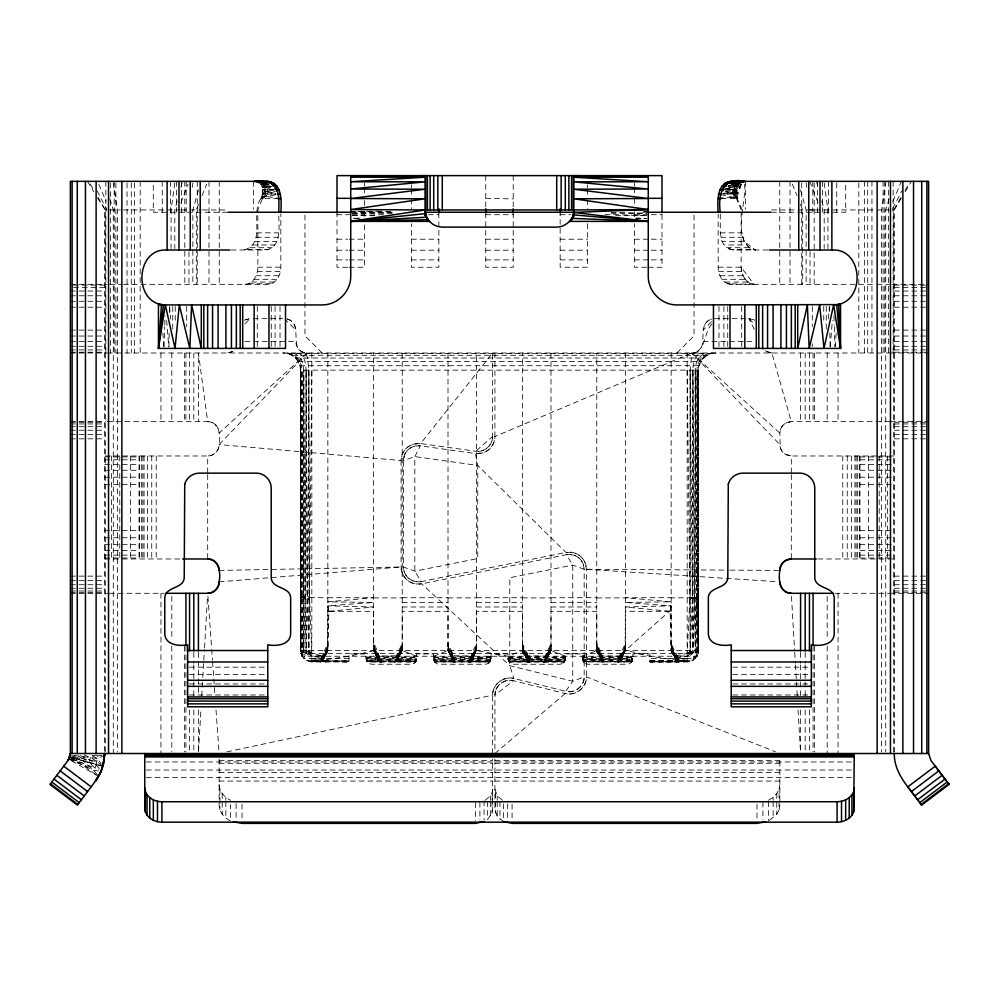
<?xml version="1.0" encoding="UTF-8"?>
<svg xmlns="http://www.w3.org/2000/svg" width="999" height="999" viewBox="0 0 999 999"><rect width="100%" height="100%" fill="white"/><g stroke="black" fill="none" stroke-linecap="round" stroke-linejoin="round"><path stroke-width="0.75" stroke-dasharray="5 3.75" d="M715.771 352.997C706.593 352.934 698.551 360.976 698.613 370.154L698.226 651.286L695.254 652.622L687.175 653.483L311.825 653.483L301.91 651.997L301.91 370.154C302.023 361.85 295.866 353.134 287.05 352.997M402.222 352.997L402.222 650.411L397.452 660.064L394.88 661.688L397.352 653.483L402.222 643.731L402.222 647.077L396.978 659.802L394.38 661.962L397.165 660.489L402.222 650.536L402.222 611.313L448.002 611.313L448.014 650.536L450.574 655.681L473.351 656.056L476.61 650.162L476.61 352.997M401.723 646.902C399.875 648.601 395.966 661.9 396.116 661.5C399.525 656.318 403.584 650.324 402.222 643.731M448.002 352.997L448.002 650.424L453.084 659.415L470.954 659.577L472.564 658.603L469.755 660.888L471.715 660.077L471.078 660.988L476.61 650.162L471.84 660.064L468.768 661.962L470.566 661.45L472.177 659.39L469.255 661.688L471.241 655.806C477.01 653.596 471.89 661.251 468.768 661.962L471.303 660.851L476.511 650.624L476.61 611.313L522.39 611.313L522.39 650.536L528.021 661.138L530.232 661.962L527.522 660.626L522.39 650.424L522.39 352.997M471.303 660.851C467.544 664.01 474.388 655.669 471.74 653.483L474.575 654.27L476.511 650.624L476.61 643.731L471.74 653.483L471.665 657.954L469.705 661.837L471.84 660.064L490.909 656.243M550.998 352.997L550.998 650.162L545.679 660.851L543.643 661.688L546.116 653.483L550.998 643.731L550.998 647.077C544.842 658.865 547.564 661.063 543.144 661.962L546.216 660.064L550.986 650.536L550.998 611.313L596.765 611.313L596.778 650.536L602.072 660.851L604.607 661.962L602.534 661.151L601.123 659.24L603.696 661.837L602.185 661.9L598.713 649.787L596.765 646.203L596.778 650.536L601.535 660.064L604.607 661.962L602.185 661.9L604.607 661.962M625.374 643.731L625.362 650.536L620.479 660.077L617.532 661.962L620.129 659.802L625.374 647.077L625.374 643.731L620.504 653.483L618.031 661.688L620.604 660.064L625.362 650.536L671.153 609.715L671.153 650.524L677.372 661.525L687.175 661.575L676.785 661.138L671.153 650.524L670.117 611.313L671.153 605.856L625.374 602.422L671.153 601.835L625.374 597.714L671.153 597.714M671.153 352.997L671.153 650.524L674.425 657.08L676.261 657.954L687.175 656.243L690.134 653.383L690.134 370.154L691.433 358.017L692.357 355.294L694.567 352.997M327.847 352.997L327.834 650.536L321.803 661.45L320.005 661.962L323.414 659.39L321.141 661.638L311.825 661.575L349.013 661.85L311.825 661.962L306.106 660.426L301.91 656.243L303.733 652.622L303.733 370.154C303.758 362.849 299.875 353.571 291.596 352.997M327.335 646.902L320.941 661.837L321.803 661.45L323.801 658.603L322.19 659.577L311.825 660.426L320.492 661.688L322.977 653.483L327.847 643.731L327.834 650.536L322.54 660.851L320.941 661.837L322.54 660.851L349.013 660.963M375.424 654.133L373.713 650.611L373.626 646.203L379.732 661.9L381.468 661.962L379.258 661.138L373.614 649.862L378.758 660.626L381.468 661.962L378.933 660.851L373.626 650.424L373.626 352.997M416.533 656.243L402.222 650.536L402.222 647.077L400.836 648.676M469.68 661.837L470.492 661.837C471.266 659.64 476.973 651.573 476.61 647.077L476.61 643.731M545.841 660.589L550.986 650.536L550.998 647.077L544.867 660.951L543.144 661.962L545.491 660.951L546.952 658.603L544.093 661.837L546.615 659.103M582.467 656.243L596.778 650.536L596.765 643.731L601.635 653.483L604.12 661.688L601.91 660.626L596.765 650.199L596.765 352.997M671.153 650.199L675.037 658.291L676.81 659.577L687.175 658.616L692.894 653.084L692.894 370.154C693.206 363.961 694.218 354.645 701.473 352.997M322.427 660.963L325.811 661.837L322.427 660.963L349.013 661.962L349.013 653.958L366.183 653.958C365.259 658.129 366.521 664.285 371.903 664.248L410.814 664.248C416.196 664.285 417.47 658.116 416.533 653.958L433.703 653.958C432.779 658.104 434.016 664.298 439.423 664.248L485.189 664.248C490.571 664.285 491.858 658.116 490.909 653.958L508.079 653.958C507.167 658.129 508.416 664.285 513.798 664.248L559.577 664.248C564.959 664.285 566.233 658.116 565.297 653.958L582.467 653.958C581.543 658.129 582.792 664.285 588.186 664.248L627.085 664.248C632.467 664.285 633.753 658.116 632.817 653.958L649.974 653.958L649.974 661.962L687.175 661.962L692.894 660.426L695.254 652.622L694.58 598.651L695.254 370.154C695.242 362.849 699.113 353.571 707.392 352.997M649.974 660.426L692.894 660.426L695.254 658.616L697.077 651.997L696.415 598.139L697.077 370.154C696.965 361.85 703.134 353.134 711.95 352.997M692.894 660.426L697.077 651.997L697.739 596.977L698.388 596.69L697.077 597.877L695.254 596.403L692.894 598.963L690.134 596.403L689.822 597.864L690.134 599.263L692.344 597.739L698.613 596.403M349.013 658.616L303.733 658.616L306.106 653.084L305.12 598.801L306.106 370.154C305.781 363.961 304.77 354.645 297.527 352.997M697.739 597.539L698.226 651.286L698.388 596.977L698.613 650.524L697.077 656.243L301.91 656.243L300.387 650.524L300.699 597.09L300.774 651.286L301.91 651.997L303.147 598.326M323.801 658.603L322.028 659.989L311.825 658.616L306.106 653.084L307.467 599.138L308.866 370.154L307.567 358.017L306.643 355.294L304.42 352.997M400.549 650.436L398.239 653.858L395.954 661.001L402.222 650.536L402.222 649.075L398.014 655.531L396.865 655.806L376.873 656.056L374.076 650.199M530.232 661.962L527.697 660.851L527.797 661.9L530.232 661.962L527.522 660.626L522.477 650.611L508.079 656.243L476.598 650.536L476.024 648.95L470.841 661.151M565.297 656.243L550.986 650.536L550.412 648.95M311.825 660.426L320.991 660.888L325.462 655.294L327.847 650.162L323.364 657.891L311.825 656.243L308.866 653.383L311.825 370.154M322.315 660.988L327.597 649.75L327.834 650.536L321.803 661.45L327.847 647.077L326.448 648.676M402.222 650.536C399.7 650.124 399.188 660.077 395.292 661.837L396.116 661.837L395.292 661.837M476.598 650.536L476.361 649.75L472.24 656.043M562.887 663.199L564.148 661.962L564.148 657.817L565.297 658.528L564.472 661.488L544.055 661.837L545.579 660.963L550.998 649.762L547.814 654.133L545.541 660.601L544.143 660.888L548.051 656.405L546.528 659.215M625.374 352.997L625.362 650.536L620.067 660.851L617.532 661.962L620.604 660.064L632.817 656.243M168.931 346.865L169.131 332.892M169.405 312.699L169.493 306.481M301.648 597.752L303.733 596.403L306.106 598.963L308.866 596.403L309.603 597.877L308.866 599.263L306.106 596.403L303.733 598.488L301.91 596.403L300.699 596.753L301.648 597.752L300.774 651.286L300.387 370.154C300.437 360.976 292.407 352.934 283.216 352.997M696.415 598.139L695.254 652.622L695.254 370.154L696.415 596.403M245.105 284.328C253.521 283.878 257.904 274.7 257.854 267.17L257.854 209.952L262.45 198.514L265.484 194.068L265.509 189.922L273.177 189.897M550.986 650.536L548.951 654.27L546.116 653.483L546.628 656.043L544.717 661.001L543.643 661.688M305.12 598.801L303.733 652.622L303.733 370.154L305.12 596.403M327.847 597.714L373.626 597.714L327.847 601.835L373.626 602.422L327.847 605.856L328.871 611.313L327.834 650.536L325.811 654.27L322.977 653.483L323.439 655.494L325.462 655.294M678.995 661.962L676.66 660.951L671.153 649.288L677.647 661.525L678.995 661.962L676.023 653.483L671.153 643.731L672.502 648.925M694.58 598.651L692.894 653.084L692.894 370.154L694.58 596.403M164.023 346.865L164.698 326.673M164.748 325.125L165.047 315.809M379.732 661.688C380.619 662.012 373.976 655.931 379.483 657.879L379.283 659.577L380.494 661.788L379.732 661.837L380.557 661.837L378.396 660.064L373.626 650.536L373.626 643.731C374.363 642.369 384.902 669.318 377.972 659.24C382.667 667.195 375.124 646.778 374.475 647.926L373.626 648.189L374.088 650.199L373.626 649.288L377.984 656.043L380.119 661.525L381.468 661.962M453.421 661.837L454.932 661.837L453.421 660.963L448.002 649.288L452.772 660.064L455.844 661.962L452.747 660.014L455.844 661.962L453.421 661.9L448.002 646.203C447.315 648.988 448.551 656.705 452.872 653.483L448.002 643.731C446.516 647.602 458.828 660.876 453.421 661.9L455.844 661.962M547.452 657.592L546.266 658.528L545.629 655.806L548.601 655.294L547.464 656.093L527.759 655.806L527.497 657.954L522.39 648.189L522.39 650.536L522.39 648.189L523.239 647.914L526.373 653.858L529.095 661.738L529.732 661.688L527.26 653.483L522.39 643.731L522.39 650.536L526.036 657.517L528.246 657.879C526.323 662.961 523.963 650.312 522.889 649.188L522.39 650.536C521.266 653.533 531.018 662.162 527.797 661.9L529.258 661.788L522.39 649.288L529.233 660.888M603.621 660.888L602.797 660.764L596.765 648.189C595.054 648.463 606.493 668.006 602.422 659.577L602.634 657.879L600.324 657.442L596.765 648.189L597.627 647.926L600.749 653.858L603.671 661.837L601.123 659.24M472.939 655.619L471.253 660.426L476.148 650.674M692.344 599.038L690.134 653.383L690.134 370.154L692.344 596.403M617.532 661.962L619.255 660.951L621.153 655.531L625.374 649.762L619.33 661.45L620.941 659.39L619.842 660.988M649.974 661.962L678.084 661.837L677.509 659.602L687.175 660.426L677.185 661.45L671.153 650.424L674.4 656.056L687.175 653.483L689.822 599.275M377.51 658.291L379.283 659.577L397.14 659.415L399.026 656.693L399.051 654.133L402.222 649.762L396.116 661.5L415.709 661.488L416.533 658.528L415.384 657.817L415.384 661.962L414.123 663.199M198.501 751.96L200.936 709.964M201.748 695.966L202.735 678.858M202.834 677.297L203.734 661.738M203.821 660.189L204.445 649.3M204.545 647.739L207.517 596.415M259.078 182.655C263.898 186.463 263.062 193.431 261.051 198.514C249.812 213.049 266.958 244.543 243.494 250M720.291 214.111L720.291 232.842L722.052 241.421L744.118 241.421L755.506 250C729.62 243.519 747.751 199.675 744.355 182.854M828.446 318.906L829.357 306.481M835.127 346.865L836.175 332.892M830.206 346.865L832.342 320.467M260.439 182.293C265.622 185.989 264.435 193.369 262.45 198.514L268.456 193.756M547.315 655.619L545.329 659.577L528.046 659.577L526.373 653.858L522.39 646.203L523.064 649.15M374.126 649.2L377.185 657.442L373.801 650.212L374.313 650.661L349.013 656.243L323.077 660.064C319.193 664.285 324.937 658.079 325.212 655.506M471.84 659.502L471.565 660.451L472.177 659.39M545.229 661.151L547.165 658.004M101.91 755.456L97.765 755.793L96.266 764.447L90.26 760.189L79.883 755.444M107.368 421.653L207.692 421.653C219.268 421.653 220.891 435.876 219.131 444.543C219.206 450.649 213.798 456.043 207.692 455.981L104.695 455.981M710.301 319.518C695.366 325.736 711.713 351.998 691.745 352.997L494.917 436.526C495.017 446.603 485.339 455.02 475.374 453.534L420.304 445.829L415.559 445.929A14.873 14.873 0 0 0 406.793 451.073L404.907 453.983L403.371 460.564L403.371 566.982L404.183 571.84A14.848 14.848 0 0 0 414.198 581.306L421.178 581.568L565.921 552.447L571.59 552.26A17.158 17.158 0 0 1 582.255 558.016L584.565 561.438L586.463 569.268L586.463 676.835C586.738 687.574 575.561 696.328 565.184 693.506L513.361 680.706C504.395 678.259 494.705 685.826 494.917 695.154L494.917 751.972M123.401 284.328L268.069 284.328C276.486 283.878 280.881 274.7 280.831 267.17L280.831 214.111M231.044 250L265.559 250C282.13 247.839 278.896 225.612 278.709 214.111M396.728 659.552L395.329 661.837L397.789 659.39L394.38 661.962L395.579 661.588L397.277 657.954L396.865 655.806L397.677 656.018L397.739 657.891L395.866 659.602L398.027 658.766M472.127 657.891L472.627 653.858L476.098 646.902L472.639 657.717L470.741 657.879L471.441 658.628L473.076 657.592L472.402 658.766M624.487 648.851L624.862 646.902L621.39 653.858L620.891 657.891L618.468 661.837L620.067 660.851L619.33 661.45M323.551 658.865L323.614 658.316C327.148 652.734 321.016 663.249 323.414 659.39L323.052 659.952M397.927 658.865L399.288 656.405L396.366 657.879L396.89 658.653M378.983 655.806C379.245 661.375 377.61 660.589 380.469 660.888M621.528 656.093L602.135 655.806L602.684 661.35M450.049 650.299C451.823 652.135 455.894 668.094 453.871 657.879L451.286 657.08L448.002 650.199L453.421 660.963L451.885 658.291M677.797 661.588L677.01 657.879L687.175 658.616M380.332 661.738L367.132 661.688L415.497 661.813L416.533 658.528L366.183 658.528L367.332 661.962L415.384 661.962L416.358 659.914L366.333 659.864L366.183 658.528L367.332 657.817L367.332 661.962L366.346 659.889L367.332 661.488L415.384 661.575L416.358 659.914L367.332 660.426L366.333 659.864L367.332 658.616M527.797 660.963L527.16 660.064L508.116 659.215L509.028 661.688L564.148 661.575L565.297 658.528L508.079 658.528L509.178 661.9L564.148 661.837L565.122 659.914L508.241 659.864L508.079 658.528L509.228 657.817L509.228 661.962L564.148 661.962L565.159 659.765L546.216 660.064M583.603 661.962L582.467 658.528L632.817 658.528L631.668 661.9L632.817 658.528L631.668 657.817L631.668 661.962L583.603 661.962L582.467 658.528L583.603 657.817L583.603 661.962L582.504 659.215L601.535 660.064L603.696 661.837L602.185 661.837M525.299 655.956L526.935 656.018L527.26 653.483L524.188 654.133M687.175 660.426L677.322 660.814L675.699 656.018L676.023 653.483L672.951 654.133M741.133 209.952C738.648 202.098 730.269 190.285 738.036 182.655M287 318.968C304.683 323.376 286.713 352.023 307.242 352.997L219.131 444.543C219.168 450.661 213.811 456.019 207.692 455.981L207.692 473.151M711.937 324.051C703.658 332.03 706.281 351.998 691.745 352.997L779.857 444.543C779.819 450.661 785.177 456.019 791.308 455.981L894.292 455.981M397.39 659.29L398.551 655.619L397.627 659.14L395.379 660.888M625.374 649.762L619.605 661.151L618.031 661.688M174.825 182.854L171.066 209.952L171.066 248.464M622.989 655.294L621.153 655.531L623.701 650.436M740.509 183.416L734.814 189.648L734.053 196.603L740.996 184.041M374.762 650.049L373.626 646.203M453.658 659.577L448.002 646.203M596.765 643.731L597.727 650.099L602.022 660.764M649.974 661.85L678.084 661.837L676.236 659.415L672.002 647.926L671.153 648.189L676.261 657.954L676.523 655.806L687.175 656.243L695.254 650.524L698.226 653.483L698.226 370.154C698.139 361.188 705.706 352.972 714.797 352.997M192.233 187.362L192.894 182.854M379.982 659.602L380.119 661.525M454.358 659.602L454.495 661.525L450.824 655.918L453.146 660.626M528.746 659.602L528.558 660.814L526.748 659.24M619.605 661.151L621.328 658.603L619.717 659.577L603.121 659.602L603.646 661.788M886.013 181.343L881.568 209.952L881.568 751.96M396.466 661.151L397.789 659.39L397.103 660.239M769.605 820.204L776.797 814.235L779.083 809.827L779.083 789.173L779.857 784.44M779.083 809.827L779.857 805.094L779.857 759.103M492.045 799.937L492.632 789.01M487.599 801.66L487.599 819.367L492.045 813.223L492.632 809.665L492.632 759.103M325.125 655.544L327.847 649.075L323.289 656.018L311.825 653.483L303.733 650.524L300.774 653.483L300.774 370.154C300.861 361.188 293.281 352.972 284.191 352.997M397.677 656.018L399.4 655.918L402.222 649.075L401.985 649.75M472.564 658.603L471.903 659.79L476.61 649.075L474.575 654.27M548.276 655.544L550.998 649.075L545.329 659.577M83.891 756.743L83.554 758.765L89.673 762.512L102.86 766.37M544.343 661.588L545.904 659.415M618.881 661.525L621.328 658.603M322.178 659.952L324.775 655.619L320.492 661.688M546.528 658.441L546.391 659.14L547.927 655.619M742.357 209.952C738.398 201.186 730.719 190.172 740.471 182.293M550.112 648.851L550.486 646.902L545.129 657.879L546.266 658.528M721.228 198.514L737.949 198.514L732.142 194.068L734.964 186.651L738.261 183.641L733.478 189.885M327.385 650.674L327.872 609.752L328.871 611.313L373.626 611.313L373.713 650.611L373.626 648.189L374.3 649.15M726.198 189.91L736.4 189.872L737.949 198.514L731.78 194.068L733.079 189.922L730.569 192.095L730.094 194.068L732.292 192.095L734.964 186.651L737.012 186.651L740.746 183.991M177.248 200.911L174.813 209.952L174.813 248.464M180.894 187.362L182.118 182.854M322.028 659.989L321.303 661.575M198.501 189.922L192.857 209.952L192.857 284.328M472.052 656.018L470.254 659.602L470.791 659.989M620.816 656.018L619.717 659.577M70.117 755.893L77.085 755.856L83.554 758.765L76.498 758.653L75.4 761.513L82.268 762.961L87.75 767.519L90.909 755.394L97.515 758.503L101.324 764.123M889.147 198.514L885.713 209.952L885.713 751.96M472.24 659.103L472.777 658.004M619.867 660.951L621.078 658.865M327.26 648.95L327.847 647.077M401.648 648.95L402.222 647.077M476.024 648.95L476.61 647.077L475.724 648.851M624.787 648.95L625.374 647.077L625.137 650.661L624.787 648.95C621.89 652.672 622.764 658.304 619.193 660.814L618.518 660.888L621.84 657.592L624.587 650.649M307.467 596.403L306.106 370.154L306.106 653.084L301.91 656.243L303.733 650.524L311.825 656.243L323.439 655.494M322.34 659.552L323.863 653.858L326.173 650.436M416.396 659.765L415.422 661.925L416.396 659.765L397.452 660.064M452.772 660.064L433.741 659.215L434.228 660.926L490.372 660.963L489.772 661.962L434.84 661.962L434.84 657.817L433.703 658.528L434.84 661.488L489.772 661.575L490.784 659.765L489.822 661.912L490.909 658.528L489.772 657.817L489.772 661.962L488.511 663.199M565.159 659.765L564.185 661.925L564.76 660.963L508.616 660.963L508.241 659.889L509.178 661.9L508.241 659.864L509.228 658.616M741.433 184.203L736.55 198.514L722.776 195.017M69.88 756.83L96.166 764.772L94.992 768.106L98.714 769.904M583.603 658.616L582.617 659.864L632.642 659.927L631.668 661.575L583.404 661.688L582.504 659.215M180.906 202.797L188.074 184.203M300.774 653.483L301.91 650.524M399.026 656.693L399.313 655.956M301.91 596.403L301.91 597.877M198.589 204.233L196.291 209.952L196.291 284.328M202.035 195.642L206.631 184.203M327.148 650.661L327.522 649.737M401.898 649.737L399.837 655.294L398.551 655.619M396.728 660.951L397.34 660.077M620.641 658.528L619.505 657.879L622.439 656.405L620.541 659.29L621.203 657.017L620.504 653.483L623.339 654.27L625.374 650.162L649.974 656.243L675.923 660.064C680.019 663.836 674.912 659.952 674.712 657.442L677.185 661.45M565.122 659.914L564.26 661.813L565.122 659.914L508.241 659.864M621.453 658.091L621.166 658.766L621.84 657.592M582.617 659.864L632.642 659.927L631.992 661.488L618.443 661.837L619.293 661.375M620.903 658.441L625.374 649.075L623.339 654.27M892.906 201.373L901.398 181.343M741.208 184.116L735.851 196.603L721.066 198.027M416.358 659.914L415.384 661.962L415.996 660.963L366.72 660.963L366.333 659.864M583.553 661.9L582.991 660.926L632.267 660.963L631.693 661.925L632.679 659.765L631.668 661.962L632.642 659.914M619.33 661.326L620.129 659.802L619.018 659.602L620.429 657.954L620.004 655.806L621.153 655.531M550.886 650.624L550.998 649.762L548.951 654.27L550.761 650.661M622.177 656.693L622.302 655.619M324.313 657.592L323.139 659.79M402.122 650.624L400.187 654.27L397.352 653.483L398.014 657.817L396.366 657.879M322.727 657.954L327.06 650.649M325.811 654.27L327.847 649.762M625.137 650.661L625.374 611.313L670.117 611.313L671.128 609.74L671.153 605.856L625.374 606.992L670.117 611.313M471.441 658.628L469.255 661.688M620.217 660.589L620.941 659.39L618.718 661.588M485.239 800.162L490.334 795.866L492.045 792.557M892.706 208.591L901.897 190.884M768.418 800.274L773.151 797.364L776.797 793.581L779.083 789.173M271.154 186.376L265.222 186.376L262.362 184.053L262.962 183.641M739.06 183.466L735.714 185.589L733.179 189.66L725.674 189.798M397.053 660.626L397.452 659.502M471.428 660.626L471.478 660.239M397.852 659.103L397.415 659.914L398.189 658.603M548.164 655.918L546.153 657.017M321.491 659.602L324.288 657.442M490.372 660.963L489.797 661.925L490.909 658.528L433.703 658.528L434.84 661.962L433.866 659.889L434.79 661.9L489.885 661.813L490.372 660.963L489.797 661.925L470.492 661.5M546.278 659.79L546.952 658.603M631.843 661.713L632.267 660.963L631.718 661.912L583.229 661.388L602.884 661.5L602.072 660.851M397.19 660.451L397.789 659.39M893.755 751.96L893.705 209.952L901.248 196.953M905.019 190.447L908.778 183.941M564.185 661.925L564.76 660.963L564.323 661.713M396.054 660.814L396.566 659.952M544.143 660.888L545.654 658.653M548.364 655.506L549.188 654.133M901.31 198.252L894.292 209.952L894.292 751.96M905.219 191.746L911.463 181.343M323.614 658.316L321.828 660.764L323.077 659.502M472.14 658.441L470.067 661.575L472.402 657.817M322.24 660.576L323.239 659.14M474.937 650.436L472.627 653.858L472.764 656.093L470.741 657.879M549.313 650.436L547.002 653.858L546.503 657.891M325.025 655.918L322.677 658.628M728.034 187.013L732.617 187.487L733.179 189.66L734.69 189.922L733.428 194.068L740.734 183.729M697.077 597.877L698.226 597.165M472.377 658.316L473.788 655.918L472.639 657.717M546.765 658.316L548.076 655.956M398.688 657.592L397.053 658.628L397.227 659.665M322.627 660.414L322.078 661.151L322.402 660.601M698.226 596.403L697.077 596.403L695.254 598.488L692.894 596.403L692.344 597.739L671.153 597.902M301.648 596.403L300.774 370.154L300.699 596.403L300.387 370.154L698.613 370.154L698.388 596.403L698.226 370.154L697.739 596.403L697.077 370.154L697.077 656.243L695.254 658.616L649.974 658.616M433.853 659.864L490.746 659.927L490.097 661.488L490.746 659.927L434.84 660.426L433.853 659.864L434.84 658.616M373.614 650.199L373.626 649.288L379.121 660.951L378.496 653.483L375.661 654.27M527.16 660.064L526.585 658.766C532.267 667.482 524.125 654.532 524.438 650.299M434.79 661.9L433.741 659.215M395.579 661.588L396.103 660.951L394.88 661.688M544.455 661.575L546.178 659.914M473.663 656.405L471.953 657.03M244.83 323.863L250.037 318.669L245.704 319.518M676.872 352.997L694.03 335.826L694.03 212.238M711.513 321.79L703.184 330.107C703.221 325.05 706.793 320.392 711.675 319.056M697.077 656.243L695.254 650.524L687.175 653.483L690.134 650.524M278.709 198.514L261.051 198.514L263.074 194.068L276.086 194.068L263.861 193.756L266.721 193.756M494.917 753.508L565.184 693.506C575.574 696.266 586.663 687.587 586.463 676.835L775.536 751.797M367.332 661.837L367.332 660.426M311.825 658.616L321.978 657.879L324.176 655.619M396.191 661.45L396.915 660.851M620.154 660.414L618.518 660.888M434.84 661.9L434.84 660.426M508.116 659.215L509.228 661.962L509.228 660.426M583.603 661.375L583.603 660.426M738.261 183.641L735.551 186.376L728.283 186.376M262.45 198.514L268.519 194.068M324.65 656.693L323.014 657.017L322.477 655.806M621.003 656.043C622.926 655.169 621.39 659.153 619.505 657.879M734.814 189.648L733.179 189.66L735.089 187.487L734.34 187.487L734.003 185.589L736.688 183.978L734.003 185.589L727.959 185.976M264.385 196.591L261.051 198.514L265.946 196.591M274.151 189.86L265.784 189.66L263.187 185.589L260.502 183.978L268.706 183.641M687.175 653.483L692.894 650.524M104.67 755.232L97.515 758.503L71.641 755.157M321.803 661.326L321.666 660.814M244.305 320.192L250.037 318.669M232.867 351.461L227.148 352.997L232.292 351.76M433.703 656.243L448.014 650.536L448.002 648.189L448.863 647.914M275.262 191.358L268.843 193.756L267.245 189.922M320.005 661.962L321.141 661.638M379.533 661.35L379.033 660.963M453.421 661.688L454.657 661.588M527.797 661.688L529.32 661.837L527.797 661.837M602.185 661.688L602.884 661.5L602.185 661.375M672.29 650.049L671.153 649.862L672.339 650.574L673.651 654.27M526.935 656.018L527.759 655.806M602.135 655.806L599.338 655.681L596.765 649.862L602.272 660.951L600.973 657.817M724.924 189.198L734.964 186.651L728.783 186.488M261.713 196.603L267.595 196.591L275.587 194.693M269.143 184.291L261.538 185.589L262.962 187.487L270.467 186.85M226.736 751.885L492.632 695.154C492.432 684.415 503.533 675.724 513.911 678.483L565.734 691.283C574.7 693.743 584.403 686.163 584.178 676.835L584.178 569.268L583.366 564.423A14.848 14.848 0 0 0 573.351 554.957L566.371 554.695L421.64 583.816L415.959 583.99A17.158 17.158 0 0 1 405.294 578.246L402.984 574.825L401.086 566.982L401.086 460.564L401.96 455.144A17.158 17.158 0 0 1 409.24 445.954L412.862 444.268L420.629 443.556L475.699 451.261L480.457 451.161A14.873 14.873 0 0 0 489.21 446.016L491.096 443.106L492.632 436.526L492.632 352.997L420.629 443.556C410.664 442.07 400.986 450.487 401.086 460.564L219.131 444.543M265.784 189.66L262.587 189.648L262.575 192.095L274.026 190.547M600.736 657.717C592.956 640.172 595.317 657.729 601.635 653.483L601.848 659.415L602.797 660.764M448.688 649.15L448.002 648.189L454.22 661.525M725.536 188.848L734.34 187.487M728.558 185.589L738.436 184.053M723.089 193.331L734.889 192.095M324.588 656.056L323.289 656.018M328.871 611.313L373.626 606.992L327.847 605.856L327.934 609.852L328.871 611.313L327.934 609.852M300.774 597.165L327.847 597.902M219.131 581.855L401.086 566.982C400.911 577.434 411.426 586.051 421.64 583.816L509.802 665.684L572.739 681.231L584.178 676.835C584.34 686.151 574.737 693.681 565.734 691.283L572.739 681.231L572.739 565.084L566.371 554.695C575.224 552.747 584.328 560.214 584.178 569.268L572.739 565.084L509.802 577.747L509.802 665.684L513.911 678.483C503.533 675.661 492.37 684.427 492.632 695.154L492.632 753.508M597.727 650.099L596.765 649.288L596.853 650.611M725.736 189.922L736.4 189.872M262.362 184.053L268.956 183.841M360.027 218.094L352.285 218.381L360.027 218.444M544.055 661.837L544.88 661.813M352.285 215.622L384.827 214.61M269.093 183.741L260.502 183.978M723.513 193.993L736.613 193.756L722.914 194.068M262.575 183.641L265.222 186.376L263.674 186.651L271.453 186.513M352.285 213.262L394.118 212.25M394.38 661.962L396.116 661.925M468.768 661.962L470.492 661.925M543.144 661.962L544.88 661.925M649.974 660.963L676.46 660.851L676.56 661.837L649.974 661.5L676.56 660.963L678.059 661.837M219.131 570.417L401.086 566.982M380.182 211.039L352.285 211.463L394.118 211.501M509.228 661.725L508.603 660.926L509.228 661.026M508.841 661.388L528.496 661.5L527.222 659.29L528.608 661.525L527.797 661.375M676.56 661.5L677.26 661.5L671.153 646.203L675.699 656.018M635.864 218.444L646.715 218.431L635.864 217.982M731.73 183.641L737.899 183.641M262.712 189.922L274.101 189.922M485.764 198.326L513.224 198.926M810.039 209.952L814.185 209.952M109.728 209.952L120.38 209.952M123.401 209.952L180.195 209.952M181.219 209.952L201.236 209.952M202.447 209.952L227.397 209.952M771.603 209.952L875.599 209.952M877.134 209.952L889.272 209.952M891.995 209.952L893.705 209.952M105.245 751.96L105.282 209.952L97.677 198.252M643.618 211.488L646.715 211.488L643.618 211.413M227.572 212.238L153.284 212.238L153.284 181.343M351.648 212.238L395.229 212.238M642.682 212.238L647.34 212.238M771.428 212.238L845.703 212.238L845.703 182.892M352.285 213.299L392.57 213.324M611.076 213.324L646.715 213.299M337 214.71L350.736 214.71M352.26 214.71L364.46 214.71M428.171 214.71L438.848 214.71M485.764 214.71L513.224 214.71M560.152 214.71L570.829 214.71M634.527 214.71L649.787 214.71M651.311 214.71L661.987 214.71M615.721 215.709L646.715 215.672M256.643 232.842L278.709 232.842M720.291 232.842L742.357 232.842L744.118 241.421L748.925 247.702L755.506 250M256.194 237.275L278.259 237.275M720.741 237.275L742.806 237.275M337 239.211L347.677 239.211M349.213 239.211L364.46 239.211M411.388 239.211L438.848 239.211M485.764 239.211L513.224 239.211M560.152 239.211L587.612 239.211M634.527 239.211L649.787 239.211M651.311 239.211L661.987 239.211M254.882 241.421L276.948 241.421M252.784 244.98L274.85 244.98M722.052 241.421L724.138 244.98L746.203 244.98M250.062 247.702L272.128 247.702M748.925 247.702L726.86 247.702L724.138 244.98M246.89 249.413L268.956 249.413M767.956 250L733.428 250L726.86 247.702L730.032 249.413L752.097 249.413M337 250.2L347.677 250.2M349.213 250.2L364.46 250.2M411.388 250.2L438.848 250.2M485.764 250.2L513.224 250.2M560.152 250.2L587.612 250.2M634.527 250.2L649.787 250.2M651.311 250.2L661.987 250.2M337 259.89L347.677 259.89M349.213 259.89L364.46 259.89M411.388 259.89L438.848 259.89M485.764 259.89L513.224 259.89M560.152 259.89L587.612 259.89M634.527 259.89L649.787 259.89M651.311 259.89L661.987 259.89M257.854 267.17L280.831 267.17M347.677 267.257L337 267.257L337 212.874M349.213 267.257L364.46 267.257L364.46 223.714M646.74 267.257L634.527 267.257L634.527 223.714M648.264 267.257L661.987 267.257L661.987 212.874M718.169 267.17L741.133 267.17L753.895 284.328L727.622 283.753C721.166 281.069 718.256 273.763 718.169 267.17L718.169 214.111M257.417 271.616L280.394 271.616M718.606 271.616L741.57 271.616L744.879 279.308L750.599 283.753M256.144 275.749L279.121 275.749M719.879 275.749L742.856 275.749L747.527 282.03L753.895 284.328M254.121 279.308L277.085 279.308M721.902 279.308L744.879 279.308M251.473 282.03L274.45 282.03M747.527 282.03L724.55 282.03L730.931 284.328L875.599 284.328M248.401 283.753L271.378 283.753M70.367 284.328L107.005 284.328M109.728 284.328L121.866 284.328M877.134 284.328L889.272 284.328M891.995 284.328L928.62 284.328M73.489 285.115L104.695 285.115M894.292 285.115L928.62 285.115M73.489 287.4L104.695 287.4M894.292 287.4L928.62 287.4M70.367 291.034L104.695 291.034M894.292 291.034L928.62 291.034M70.367 295.779L104.695 295.779M894.292 295.779L928.62 295.779M70.367 301.298L104.695 301.298M894.292 301.298L925.499 301.298M70.367 307.217L104.695 307.217M894.292 307.217L928.62 307.217M253.147 318.669L282.804 318.669M714.635 318.669L748.963 318.669L754.108 319.892M70.367 330.107L104.695 330.107M894.292 330.107L928.62 330.107M70.367 336.026L104.695 336.026M894.292 336.026L928.62 336.026M70.367 341.546L104.695 341.546M244.78 341.546L295.804 341.546C295.741 347.664 301.136 353.072 307.242 352.997L219.131 433.091C219.168 426.973 213.811 421.615 207.692 421.653L198.414 352.997L198.414 421.653M703.184 341.546L754.22 341.546M894.292 341.546L928.62 341.546M70.367 346.291L104.695 346.291M894.292 346.291L928.62 346.291M70.367 349.925L104.695 349.925M894.292 349.925L928.62 349.925M70.367 352.21L104.695 352.21M894.292 352.21L928.62 352.21M70.367 352.997L106.831 352.997M107.368 352.997L889.61 352.997M890.097 352.997L928.62 352.997M287.662 353.584L711.338 353.584M291.795 355.294L707.192 355.294M295.354 358.017L703.633 358.017M298.077 361.576L700.911 361.576M299.8 365.721L699.2 365.721M70.367 421.653L105.832 421.653M889.61 421.653L791.308 421.653L786.151 422.889A11.289 11.289 0 0 0 780.719 428.758L779.857 433.091L780.169 447.177A11.439 11.439 0 0 0 784.59 453.808L791.308 455.981L791.308 473.151M890.097 421.653L928.62 421.653M70.367 422.24L104.695 422.24M894.292 422.24L928.62 422.24M70.367 423.951L104.695 423.951M894.292 423.951L928.62 423.951M70.367 426.685L104.695 426.685M894.292 426.685L928.62 426.685M70.367 430.232L104.695 430.232M894.292 430.232L928.62 430.232M70.367 434.378L104.695 434.378M894.292 434.378L928.62 434.378M70.367 438.823L104.695 438.823M894.292 438.823L928.62 438.823M104.695 456.955L139.036 456.955M859.964 456.955L894.292 456.955M104.695 459.815L139.036 459.815M859.964 459.815L894.292 459.815M104.695 464.36L139.036 464.36M859.964 464.36L894.292 464.36M104.695 470.292L139.036 470.292M859.964 470.292L894.292 470.292M104.695 477.185L139.036 477.185M859.964 477.185L894.292 477.185M104.695 484.59L139.036 484.59M859.964 484.59L894.292 484.59M104.695 530.369L139.036 530.369M859.964 530.369L894.292 530.369M104.695 537.774L139.036 537.774M859.964 537.774L894.292 537.774M104.695 544.667L139.036 544.667M859.964 544.667L894.292 544.667M104.695 550.599L139.036 550.599M859.964 550.599L894.292 550.599M104.695 555.144L139.036 555.144M859.964 555.144L894.292 555.144M104.695 558.004L139.036 558.004M859.964 558.004L894.292 558.004M104.695 558.978L181.169 558.978M817.831 558.978L894.292 558.978M70.367 576.136L104.695 576.136M894.292 576.136L928.62 576.136M70.367 580.581L104.695 580.581M894.292 580.581L928.62 580.581M70.367 584.727L104.695 584.727M894.292 584.727L925.499 584.727M70.367 588.274L104.695 588.274M894.292 588.274L928.62 588.274M70.367 591.008L104.695 591.008M894.292 591.008L928.62 591.008M70.367 592.719L104.695 592.719M894.292 592.719L928.62 592.719M70.367 593.306L108.891 593.306M109.378 593.306L164.048 593.306M834.952 593.306L889.61 593.306M890.097 593.306L928.62 593.306M402.222 597.714L448.002 597.714M476.61 597.714L522.39 597.714M550.998 597.714L596.765 597.714M373.626 597.902L402.222 597.902M448.002 597.902L476.61 597.902M522.39 597.902L550.998 597.902M596.765 597.902L625.374 597.902M402.222 602.422L448.002 602.422M476.61 602.422L522.39 602.422M550.998 602.422L596.765 602.422M402.222 606.992L448.002 606.992M476.61 606.992L522.39 606.992M550.998 606.992L596.765 606.992M300.387 650.524L698.613 650.524M366.183 657.055L416.533 657.055M433.703 657.055L490.909 657.055M508.079 657.055L565.297 657.055M582.467 657.055L632.817 657.055M366.183 657.817L416.533 657.817M433.703 657.817L490.909 657.817M508.079 657.817L565.297 657.817M582.467 657.817L632.817 657.817M306.106 660.426L349.013 660.426M308.866 661.575L349.013 661.5M649.974 661.5L690.134 661.575M189.211 667.182L266.233 667.182M732.766 667.182L809.789 667.182M189.211 674.45L266.233 674.45M732.766 674.45L809.789 674.45M189.211 683.94L266.233 683.94M732.766 683.94L809.789 683.94M189.211 694.979L266.233 694.979M732.766 694.979L809.789 694.979M219.131 760.401L492.632 760.401M494.917 760.401L779.857 760.401M146.316 761.962L852.684 761.962M219.131 763.286L492.632 763.286M494.917 763.286L779.857 763.286M146.316 770.029L852.684 770.029M219.131 772.614L492.632 772.614M494.917 772.614L779.857 772.614M146.316 777.359L854.245 777.359M219.131 781.056L492.632 781.056M494.917 781.056L779.857 781.056M265.422 193.756L264.186 189.872L267.632 189.922M352.285 215.672L377.073 215.697M735.714 185.589L729.957 184.753M262.238 187.487L262.962 187.487M453.421 661.488L454.12 661.5L453.309 660.851M379.033 661.488L379.732 661.5M736.688 183.978L731.48 183.853M494.917 352.997L494.917 436.526L494.043 441.945A17.158 17.158 0 0 1 486.763 451.148L483.141 452.822L475.374 453.534L477.759 465.422L565.921 552.447C576.136 550.212 586.638 558.816 586.463 569.268L728.396 570.117M729.957 570.117L779.857 570.417M611.076 212.4L646.715 213.262M603.121 659.602L600.649 658.291L602.397 661.138M604.87 214.31L646.715 215.622M264.186 189.872L265.509 189.922M731.38 183.816L737.399 184.041L735.551 186.376L737.012 186.651L735.152 189.885L735.177 186.376M92.283 755.469L97.765 755.793M586.463 569.268L778.308 581.755M270.479 186.076L263.187 185.589L261.101 183.641M98.277 770.866L93.918 770.516L69.218 758.516L75.899 760.376L83.029 760.801L93.918 770.516L97.64 775.224M691.745 352.997L779.857 433.091C779.819 426.973 785.177 421.615 791.308 421.653L771.852 352.997L765.134 350.811M545.129 657.879L545.879 657.954M454.857 660.888L452.36 659.24M366.183 658.528L378.396 660.064M754.345 329.433L748.963 318.669L754.682 320.192M771.852 352.997L768.88 352.61L763.76 349.638M730.032 249.413L733.428 250M263.449 184.041L271.029 185.339M266.721 192.095L275.374 193.569M267.595 196.591L277.322 198.264M727.622 283.753L730.931 284.328M264.61 187.487L272.827 189.111M725.986 191.159L730.569 192.095M73.102 756.53L96.978 761.625L101.686 765.421M265.809 186.651L273.202 188.474M72.527 757.554L100.225 765.609M677.322 660.814L675.511 659.24M448.089 650.611L448.002 649.288L448.451 650.199M724.849 191.021L732.142 194.068M84.053 754.982L90.709 757.617L96.978 761.625M287.325 319.056C292.207 320.392 295.779 325.05 295.804 330.107L285.402 319.705M68.831 759.228L81.568 764.522L98.564 776.398M72.665 757.005L76.498 758.653M673.975 655.918L675.749 659.14M306.106 650.524L311.825 653.483L309.603 599.3M733.066 196.603L736.55 198.514L734.402 194.068M71.541 760.788L97.215 775.624M528.608 661.525L523.526 650.049M502.322 800.162L497.215 795.866L494.917 789.01M494.917 759.103L494.917 809.665L497.215 816.52L503.508 821.54M219.131 784.44C219.305 791.52 224.4 797.352 230.582 800.274M219.131 759.103L219.131 805.094C219.305 812.175 224.4 818.006 230.582 820.928L230.582 804.694M522.39 649.862L522.839 650.199M300.774 596.403L301.648 597.09L300.387 596.403M677.372 661.525L676.51 660.426M526.036 657.517L526.685 658.865L525.636 656.056M451.56 657.442L452.297 658.865L451.536 656.093M453.921 661.35L434.228 660.926M697.077 596.403L697.739 596.977M453.259 660.764L453.771 661.151L451.848 656.093M677.072 661.35L675.961 659.914L676.398 660.764M748.963 318.669L754.17 323.863M322.128 352.997L304.957 335.826L304.957 212.238M308.866 650.524L311.825 653.483M448.239 650.661L448.002 649.862M733.815 194.068L737.949 198.514M527.522 660.626L526.598 657.817M96.166 764.772L101.186 771.091M600.324 657.442L600.973 658.766L599.587 655.918M264.023 194.068L262.575 192.095L263.449 196.591L262.175 194.842M671.153 648.189L671.827 649.15M676.46 660.851L675.861 659.79L676.298 660.589M321.978 657.879L322.515 658.653M601.51 660.014L601.91 660.626L601.423 659.852M527.047 659.852L528.146 661.151M528.883 661.525L526.223 656.093M87.537 181.343L93.781 191.746M674.987 656.093L676.81 659.577M600.611 656.093L601.71 657.954M522.564 650.212L524.887 654.27M448.176 650.212L452.834 659.29M374.026 650.674L376.123 654.27M90.21 183.941L93.981 190.447M97.752 196.953L105.282 209.952M602.122 660.426L602.534 661.151M374.812 650.574L379.121 660.951M378.334 659.79L378.771 660.589M676.236 659.415L674.4 656.056M598.813 650.299L601.136 656.043M375.674 650.299L377.61 653.858L378.746 660.239L376.873 656.056M600.299 656.093L601.898 660.239M97.09 190.884L107.005 209.952L104.695 209.952L104.695 753.508M671.153 649.288L671.615 650.199M673.101 649.787L676.76 660.576M596.765 646.203L597.627 647.926M597.215 650.199L596.765 649.862M671.553 650.674L673.189 654.27M522.789 650.674L524.425 654.27M448.414 650.674L450.574 655.681M453.509 659.552L454.046 661.326L452.947 657.954M98.801 184.203L106.081 201.373M792.369 184.203L796.965 195.642M800.411 204.233L802.697 209.952L802.697 284.328M809.814 181.343L818.094 202.797M697.077 650.524L698.226 653.483M597.951 650.574L599.275 654.27M449.188 650.574L450.512 654.27M675.986 659.29L676.273 660.239M109.853 198.514L113.287 209.952L113.287 753.508M378.221 659.14L377.46 656.093M800.499 189.922L806.131 209.952L806.131 284.328M816.483 181.343L818.106 187.362M821.752 200.911L824.175 209.952L824.175 248.464M451.985 653.858L453.121 657.954L452.872 653.483M522.39 643.731L523.376 647.864M373.626 643.731L374.613 647.876M741.133 213.049L741.133 267.17L742.856 275.749M113.212 182.854L117.42 209.952L117.42 751.96M806.106 182.854L806.755 187.362M824.175 182.854L827.921 209.952L827.921 248.464M741.133 267.17L741.57 271.616M166.658 320.467L168.781 346.865M169.63 306.481L170.542 318.906M162.825 332.892L163.861 346.865M207.917 596.415L211.576 647.739M211.688 649.3L212.462 660.189M212.575 661.738L213.686 677.297M213.798 678.858L215.022 695.966M216.021 709.964L219.018 751.96M791.483 596.415L794.642 650.849M794.729 652.409L795.354 663.299M795.454 664.859L796.353 680.406M796.44 681.967L797.252 695.966M798.064 709.964L800.499 751.96M833.94 315.809L834.252 325.125M834.302 326.673L834.964 346.865M307.467 599.138L308.866 653.383L308.866 370.154L309.603 596.403M373.614 649.862L373.626 650.536M829.495 306.481L829.582 312.699M829.869 332.892L830.069 346.865M687.175 370.154L689.822 596.403M303.147 596.403L301.91 370.154L301.91 656.243M893.143 181.343L893.143 352.997M888.548 181.343L888.548 352.997M887.399 455.981L887.399 558.978M884.777 181.343L884.777 352.997M883.091 181.343L883.091 352.997M879.207 455.981L879.207 558.978M871.94 181.343L871.94 352.997M868.543 455.981L868.543 558.978M867.694 181.343L867.694 352.997M864.535 181.343L864.535 352.997M859.964 455.981L859.964 558.978M859.377 455.981L859.377 558.978M858.815 182.904L858.815 352.997M857.666 455.981L857.666 558.978M856.131 455.981L856.131 558.978M854.944 455.981L854.944 558.978M851.385 455.981L851.385 558.978M847.239 455.981L847.239 558.978M842.794 455.981L842.794 558.978M838.049 352.997L838.049 421.653M838.049 593.306L838.049 753.508M836.75 182.892L836.75 212.238M828.408 181.343L828.408 212.238M827.197 352.997L827.197 421.653M827.197 596.415L827.197 639.972M827.197 646.191L827.197 753.508M826.26 306.481L826.26 329.782M823.75 306.481L823.75 323.564M822.514 181.343L822.514 212.238M817.419 181.343L817.419 212.238M814.397 352.997L814.397 421.653M814.397 646.191L814.397 751.96M814.185 182.854L814.185 284.328M813.074 352.997L813.074 421.653M813.074 646.191L813.074 751.96M812.799 181.343L812.799 212.238M812.287 306.481L812.287 326.673M812.287 343.756L812.287 346.865M810.039 251.785L810.039 284.328M809.452 352.997L809.452 421.653M809.452 709.964L809.452 751.96M805.182 352.997L805.182 421.653M805.182 652.409L805.182 663.299M805.182 664.859L805.182 680.406M805.182 681.967L805.182 695.966M805.182 709.964L805.182 751.96M801.722 182.904L801.722 284.328M800.586 352.997L800.586 421.653M800.586 652.409L800.586 663.299M800.586 664.859L800.586 680.406M800.586 681.967L800.586 695.966M800.586 709.964L800.586 751.96M791.308 474.712L791.308 558.978M790.009 181.343L790.009 284.328M779.732 181.343L779.732 284.328M776.797 793.581L776.797 814.235M773.151 797.364L773.151 800.311M773.151 801.797L773.151 818.031M768.418 801.747L768.418 820.928M762.899 802.097L762.899 819.804M756.967 804.195L756.967 820.429M745.529 181.343L745.529 209.153M741.708 306.481L741.708 346.865M735.127 189.922L735.127 193.756M727.734 306.481L727.734 346.865M723.913 306.481L723.913 346.865M718.98 306.481L718.98 346.865M687.175 352.997L687.175 661.962M634.527 183.192L634.527 186.214M634.527 187.737L634.527 195.305M634.527 198.326L634.527 206.668M634.527 211.738L634.527 217.807M587.612 184.703L587.612 187.737M587.612 189.248L587.612 196.815M587.612 199.812L587.612 208.754M587.612 223.714L587.612 267.257L560.152 267.257L560.152 212.874M513.224 175.624L513.224 207.268M513.224 212.874L513.224 267.257L485.764 267.257L485.764 212.874M512.087 804.195L512.087 820.429M507.642 803.733L507.642 819.954M503.508 803.833L503.508 820.067M499.95 801.66L499.95 819.367M497.215 795.866L497.215 800.286M497.215 801.772L497.215 816.52M495.504 792.557L495.504 799.937M495.504 801.41L495.504 813.223M492.045 801.41L492.045 813.223M490.334 795.866L490.334 800.286M490.334 801.772L490.334 816.52M485.764 175.624L485.764 207.268M484.053 800.886L484.053 820.067M479.907 802.247L479.907 819.954M475.462 802.721L475.462 820.429M438.848 212.874L438.848 267.257L411.388 267.257L411.388 223.714M411.388 184.703L411.388 187.737M411.388 189.248L411.388 196.815M411.388 198.926L411.388 208.754M364.46 183.192L364.46 186.214M364.46 187.737L364.46 195.305M364.46 200.474L364.46 209.778M364.46 211.326L364.46 217.807M311.825 352.997L311.825 661.962M280.02 306.481L280.02 346.865M275.075 306.481L275.075 348.414M271.253 306.481L271.253 346.865M257.28 306.481L257.28 346.865M253.459 181.343L253.459 209.153M242.02 804.195L242.02 820.429M236.101 803.571L236.101 819.804M225.836 797.364L225.836 800.311M225.836 801.797L225.836 818.031M222.203 793.581L222.203 814.235M219.917 789.173L219.917 809.827M219.256 181.343L219.256 284.328M208.978 181.343L208.978 284.328M207.692 474.712L207.692 558.978M198.414 652.409L198.414 695.966M198.414 709.964L198.414 751.96M197.265 181.343L197.265 284.328M193.806 352.997L193.806 421.653M193.806 652.409L193.806 663.299M193.806 664.859L193.806 680.406M193.806 681.967L193.806 695.966M193.806 709.964L193.806 751.96M189.548 352.997L189.548 421.653M189.548 709.964L189.548 751.96M188.961 251.785L188.961 284.328M186.713 306.481L186.713 326.673M186.201 181.343L186.201 212.238M185.926 352.997L185.926 421.653M185.926 646.191L185.926 751.96M184.803 181.343L184.803 284.328M184.603 352.997L184.603 421.653M184.603 646.191L184.603 751.96M181.568 181.343L181.568 212.238M176.486 181.343L176.486 212.238M175.237 306.481L175.237 323.564M172.74 306.481L172.74 329.782M171.803 352.997L171.803 421.653M171.803 596.415L171.803 639.972M171.803 646.191L171.803 751.96M170.579 181.343L170.579 212.238M162.25 181.343L162.25 212.238M160.951 352.997L160.951 421.653M160.951 593.306L160.951 753.508M156.194 455.981L156.194 558.978M151.748 455.981L151.748 558.978M147.615 455.981L147.615 558.978M144.056 455.981L144.056 558.978M142.869 455.981L142.869 558.978M141.334 455.981L141.334 558.978M140.172 181.343L140.172 352.997M139.61 455.981L139.61 558.978M139.036 455.981L139.036 558.978M134.453 182.904L134.453 352.997M131.294 182.904L131.294 352.997M130.444 455.981L130.444 558.978M127.048 182.904L127.048 352.997M119.78 455.981L119.78 558.978M115.896 182.904L115.896 352.997M114.223 181.343L114.223 352.997M111.601 455.981L111.601 558.978M110.439 182.904L110.439 352.997M105.844 181.343L105.844 352.997M495.417 691.345L494.917 695.154L513.361 680.706C505.731 678.771 497.39 683.716 495.417 691.345M403.971 456.381L403.371 460.564L414.822 456.618L477.759 465.422L477.759 558.516L414.822 571.178L403.371 566.982C403.221 576.048 412.325 583.503 421.178 581.568L414.822 571.178L414.822 456.618L420.304 445.829C413.186 444.867 406.019 449.488 403.971 456.381M492.632 436.526C492.707 445.254 484.328 452.547 475.699 451.261L492.632 436.526M415.996 660.963L415.384 661.813L415.996 660.963M618.468 661.837L619.255 661.837L618.443 661.837M619.954 661.488L619.255 661.5L619.954 661.488M325.811 661.837L321.728 661.5L325.811 661.85M76.448 758.815L69.53 757.804L94.992 768.106L89.598 762.786L76.448 758.815"/><path stroke-width="1.5" d="M425.112 215.672L425.112 175.624L350.736 177.185L425.112 177.198L350.736 181.756L425.112 181.843L350.736 189.023L425.112 189.211L350.736 198.514L425.112 198.801L350.736 209.553L425.112 209.952L426.723 218.469M104.695 753.795L102.86 766.37L104.695 753.508C104.108 763.323 101.673 773.238 95.479 781.056L77.373 805.094L49.95 784.44L68.344 760.027L70.367 753.683L70.367 181.343L268.069 181.343C282.53 183.079 281.518 201.998 280.831 212.55M573.851 214.123L573.876 209.952L648.264 209.553L573.876 198.801L648.264 198.514L573.876 189.211L648.264 189.023L573.876 181.843L648.264 181.756L573.876 177.198L648.264 177.185L573.876 175.624L573.763 216.221L573.876 209.952L425.112 209.952L350.736 221.391L429.483 221.391L433.154 224.488L437.537 226.448L442.282 227.123L556.718 227.123C562.749 227.123 567.794 223.551 571.703 219.243M573.876 209.952L572.902 218.244M104.67 755.232L104.695 753.508M70.355 754.183L70.367 753.508L928.62 753.508L930.918 760.401L949.05 784.44L921.627 805.094C910.551 789.148 894.055 774.462 894.292 753.508M70.28 754.982L70.367 753.508L69.218 758.516L70.367 753.508L69.53 757.804M285.539 304.932L285.539 348.414L158.454 348.414L161.488 304.608C133.616 299.987 136.126 249.787 165.347 250L229.77 250M182.73 558.978L207.692 558.978C219.268 558.978 220.891 573.189 219.131 581.855C219.206 587.974 213.798 593.369 207.692 593.306L165.597 593.306M928.62 753.508L928.62 181.343L730.931 181.343C716.458 183.079 717.469 201.998 718.169 212.55M833.403 593.306L791.308 593.306C777.871 592.794 778.059 575.611 780.719 566.083A11.289 11.289 0 0 1 786.151 560.202L791.308 558.978L816.27 558.978M571.703 218.793L572.902 216.521L569.505 221.391L648.264 221.391L573.713 212.4L573.451 216.034L573.713 212.4L648.264 209.553M350.736 175.624L350.736 276.323C350.824 291.633 337.437 305.032 322.128 304.932L160.752 304.932L158.454 303.871L158.454 348.414L163.411 304.845L165.347 304.932L175.025 348.414L179.321 304.932L189.835 348.414L191.621 304.932L201.298 348.414L201.298 304.932M219.131 581.855C219.168 587.986 213.811 593.344 207.692 593.306M779.857 570.417C779.819 564.298 785.177 558.941 791.308 558.978M69.88 756.83L70.367 753.508L69.218 758.516M573.763 213.399L573.851 215.672M158.454 348.414L165.347 304.932L159.191 304.445M144.755 753.508L144.755 808.378C145.03 816.995 154.008 822.264 161.913 822.177L837.075 822.177C843.893 822.115 851.173 818.643 853.658 811.95L854.245 787.936M853.658 811.95L854.245 753.508M427.947 219.705L429.483 221.391L425.986 216.246L427.947 219.705L350.736 221.391L425.512 213.611L425.349 215.384L425.112 209.952M427.947 219.405L427.947 220.304M573.451 214.885L571.703 220.167M144.755 787.936C145.03 796.565 154.008 801.835 161.913 801.735L837.075 801.735C843.893 801.673 851.173 798.201 853.658 791.508M68.069 760.401L69.331 758.291L68.069 760.401L68.594 759.627M95.479 781.056L100.524 772.614L103.646 763.286L101.186 771.091L95.479 781.056L97.602 777.996M742.057 182.43L744.467 181.343C722.452 176.623 717.757 194.518 720.291 212.55M911.425 791.558L938.835 770.891L949.05 784.44L947.202 781.992L919.779 802.647L921.627 805.094L907.854 786.825L935.276 766.158L938.835 770.891M914.747 795.966L942.157 775.299M917.594 799.749L945.017 779.083M921.165 804.482L948.575 783.815M738.036 182.655L742.407 181.343L740.122 182.392M740.471 182.293L744.467 181.343L740.109 182.317L730.032 181.93L742.182 181.606L740.109 182.317L742.095 181.631M797.702 304.932L797.702 348.414L807.367 304.932L809.165 348.414L819.679 304.932L823.975 348.414L833.641 304.932L839.51 304.608L676.872 304.932C661.563 305.032 648.164 291.633 648.264 276.323L648.264 175.624M276.548 190.884L279.121 189.922L274.675 188.836M727.247 184.203L724.55 183.641L730.931 181.343L742.407 181.343L739.497 182.218M726.86 183.641L733.428 181.343M484.053 821.54L475.462 823.376L242.02 823.376L233.341 821.84M765.659 821.84L756.967 823.376L512.087 823.376L503.508 821.54M739.859 181.706L727.622 181.93L733.266 182.355M713.461 304.932L713.461 348.414L840.546 348.414L838.661 304.37C865.459 298.464 862.349 249.8 833.641 250L769.218 250M724.125 189.111L719.879 189.922L722.939 190.547M721.39 194.693L718.606 194.068L721.59 193.569M721.066 198.027L718.169 198.514L721.228 198.514M161.488 304.608L159.89 304.782L163.411 304.845M263.599 182.355L268.956 181.93C280.781 186.938 278.883 202.26 278.709 212.55M727.322 183.729L724.55 183.641L730.306 183.204M726.448 186.076L721.902 186.376L724.962 186.688M838.661 304.37L840.546 303.871L840.546 348.414L833.641 304.932L838.873 304.857L836.75 304.72L840.546 348.414M350.736 221.391L426.723 217.208M836.75 304.72L839.51 304.608M271.703 183.741L274.45 183.641L269.905 183.204M258.891 181.631L271.378 181.93L260.826 182.317L256.581 181.343L268.069 181.343M274.263 186.438L277.085 186.376L272.54 185.589M722.776 189.86L719.879 189.922L722.814 189.922M727.622 181.93L739.71 181.731M268.956 181.93L254.52 181.343L268.956 181.93L257.305 181.731L259.078 182.655M271.578 183.641L274.45 183.641M724.55 183.641L727.422 183.641M274.126 186.376L277.085 186.376M276.248 189.922L279.121 189.922L276.149 189.91M718.606 194.068L721.478 194.068M337 198.326L350.736 198.326M648.264 198.326L661.987 198.326M277.759 198.514L280.831 198.514M228.147 212.238L351.648 212.238M424.637 212.238L574.35 212.238M647.34 212.238L770.853 212.238M187.662 650.524L267.769 650.524M731.231 650.524L811.325 650.524M187.662 661.987L267.769 661.987M731.231 661.987L811.325 661.987M187.662 680.257L267.769 680.257M731.231 680.257L811.325 680.257M187.662 686.338L267.769 686.338M731.231 686.338L811.325 686.338M187.662 696.915L267.769 696.915M731.231 696.915L811.325 696.915M187.662 698.726L267.769 698.726M731.231 698.726L811.325 698.726M187.662 701.098L267.769 701.098M731.231 701.098L811.325 701.098M187.662 703.858L267.769 703.858M731.231 703.858L811.325 703.858M144.755 754.72L854.245 754.72M144.755 755.868L854.245 755.868M144.755 756.917L854.245 756.917M571.703 218.331L648.264 221.391L573.176 214.822L573.176 215.809M791.308 593.306C785.177 593.344 779.819 587.986 779.857 581.855M207.692 558.978C213.811 558.941 219.168 564.298 219.131 570.417M427.909 220.829L429.483 221.391L427.947 220.604M427.897 220.255L426.723 219.718L427.897 220.567M63.724 766.158L91.146 786.825M60.165 770.891L87.575 791.558M56.831 775.299L84.253 795.966M53.983 779.083L81.406 799.749M51.798 781.992L79.208 802.647M50.425 783.815L77.835 804.482M425.574 215.022L425.149 212.537M926.872 181.343L926.872 753.508M921.727 181.343L921.727 753.508M913.536 181.343L913.536 753.508M902.871 181.343L902.871 753.508M890.459 181.343L890.459 753.508M877.134 181.343L877.134 753.508M851.947 794.842L851.947 815.271M849.212 797.689L849.212 818.131M845.654 799.887L845.654 820.329M841.52 801.26L841.52 821.702M837.075 801.735L837.075 822.177M831.88 181.343L831.88 250M820.004 181.343L820.004 250M813.074 593.306L813.074 644.63M809.452 593.306L809.452 650.849M808.765 181.343L808.765 250M805.182 593.306L805.182 650.849M800.586 593.306L800.586 650.849M798.775 181.343L798.775 250M795.192 304.932L795.192 348.414M791.37 304.932L791.37 348.414M786.425 304.932L786.425 348.414M780.918 304.932L780.918 348.414M773.089 304.932L773.089 348.414M767.569 304.932L767.569 348.414M762.624 304.932L762.624 348.414M758.803 304.932L758.803 348.414M756.293 304.932L756.293 348.414M744.829 304.932L744.829 348.414M730.019 304.932L730.019 348.414M661.987 212.874L661.987 175.624L337 175.624L337 212.874M573.289 175.624L573.289 209.952M571.578 175.624L571.578 209.952M568.856 175.624L568.856 209.952M565.297 175.624L565.297 209.952M561.151 175.624L561.151 209.952M560.152 208.754L560.152 212.874M556.718 175.624L556.718 209.952M513.224 208.754L513.224 212.874M485.764 208.754L485.764 212.874M442.282 175.624L442.282 209.952M438.848 208.754L438.848 212.874M437.837 175.624L437.837 209.952M433.703 175.624L433.703 209.952M430.144 175.624L430.144 209.952M427.41 175.624L427.41 209.952M425.699 175.624L425.699 209.952M268.968 304.932L268.968 348.414M254.158 304.932L254.158 348.414M242.695 304.932L242.695 348.414M240.185 304.932L240.185 348.414M236.363 304.932L236.363 348.414M231.431 304.932L231.431 348.414M225.911 304.932L225.911 348.414M218.082 304.932L218.082 348.414M212.562 304.932L212.562 348.414M207.63 304.932L207.63 348.414M203.808 304.932L203.808 348.414M200.212 181.343L200.212 250M198.414 593.306L198.414 650.849M193.806 593.306L193.806 650.849M190.222 181.343L190.222 250M189.548 593.306L189.548 650.849M185.926 593.306L185.926 644.63M178.983 181.343L178.983 250M167.108 181.343L167.108 250M161.913 801.735L161.913 822.177M157.48 801.26L157.48 821.702M153.334 799.887L153.334 820.329M149.775 797.689L149.775 818.131M147.053 794.842L147.053 815.271M145.342 791.508L145.342 811.95M121.866 181.343L121.866 753.508M108.541 181.343L108.541 753.508M96.116 181.343L96.116 753.508M85.452 181.343L85.452 753.508M77.273 181.343L77.273 753.508M72.128 181.343L72.128 753.508M184.74 484.178L184.228 576.398C184.915 589.947 164.098 585.476 164.773 599.025L164.773 633.354C164.823 645.017 178.958 646.44 187.662 644.805L187.662 706.817L267.769 706.817L267.769 644.805C276.473 646.44 290.609 645.017 290.659 633.354L290.659 599.025C291.333 585.476 270.517 589.947 271.204 576.398L271.204 488.024C271.253 480.069 264.285 473.101 256.331 473.151L199.113 473.151C192.532 473.189 186.476 477.834 184.74 484.178M728.296 484.178L727.796 576.398C728.471 589.947 707.654 585.476 708.341 599.025L708.341 633.354C708.391 645.017 722.527 646.44 731.231 644.805L731.231 706.817L811.325 706.817L811.325 644.805C820.029 646.44 834.165 645.017 834.215 633.354L834.215 599.025C834.902 585.489 814.085 589.947 814.759 576.398L814.759 488.024C814.822 480.057 807.841 473.101 799.887 473.151L742.669 473.151C736.088 473.189 730.032 477.834 728.296 484.178M280.394 194.068L277.522 194.068L280.394 194.068M260.826 182.317L258.791 181.606L260.826 182.317"/></g></svg>
